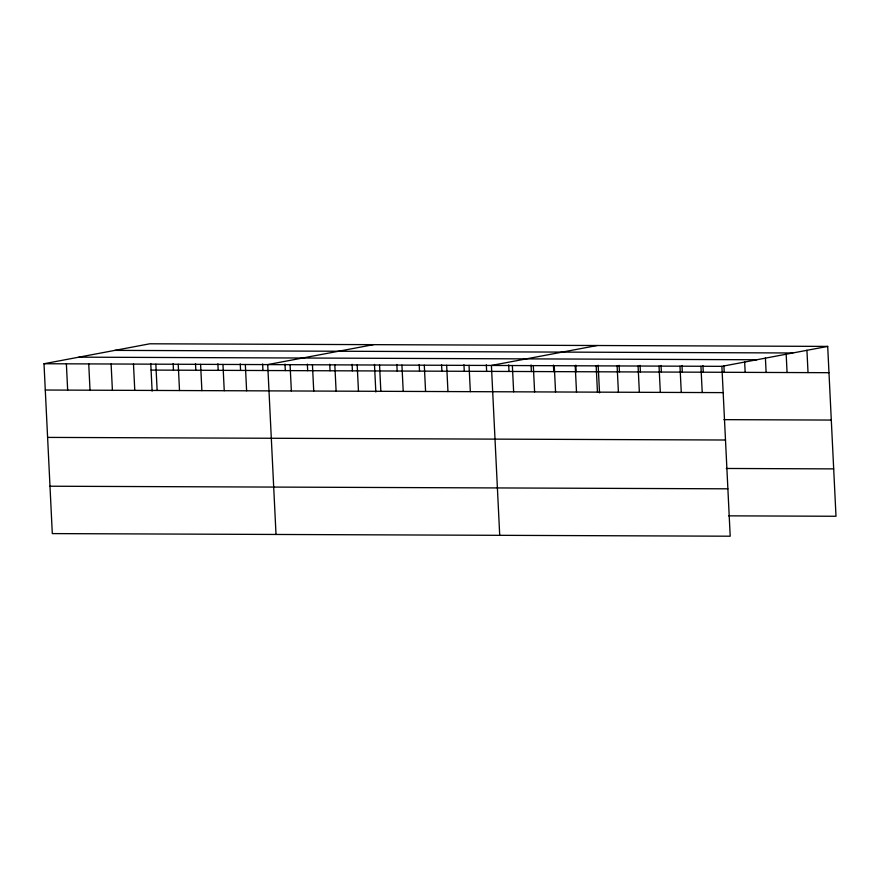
<?xml version="1.0" encoding="UTF-8"?>
<svg xmlns="http://www.w3.org/2000/svg" width="880" height="880" viewBox="0 0 880 880"><rect width="100%" height="100%" fill="white"/><g stroke="black" fill="none" stroke-linecap="round" stroke-linejoin="round"><path stroke-width="1.32" d="M827.695 346.401L721.886 366.344L730.202 536.206L52.305 533.599L44 363.737L149.798 343.794L827.695 346.401L836 516.263L728.618 515.845M373.505 344.652L267.707 364.595L276.012 534.457M597.212 345.51L491.403 365.453L499.719 535.315M114.884 350.383L792.781 352.979M78.914 357.159L756.8 359.755M44 363.737L721.886 366.344M151.085 370.084L828.982 372.691M45.287 390.027L723.173 392.623M723.91 419.65L831.292 420.068M47.608 437.404L725.494 440.011M726.297 468.468L833.679 468.886M49.995 486.222L727.881 488.818M806.927 350.262L808.027 372.603M786.17 354.123L787.072 372.526M765.413 357.984L766.117 372.449M744.656 361.845L745.162 372.361M723.888 365.717L724.218 372.284M702.944 365.629L703.263 372.207M700.942 366.256L702.218 392.546M681.989 365.552L682.308 372.119M679.987 366.179L681.274 392.469M661.034 365.475L661.353 372.042M659.032 366.102L660.319 392.392M640.079 365.387L640.398 371.965M638.077 366.014L639.364 392.304M619.124 365.31L619.443 371.888M617.122 365.937L618.409 392.227M598.169 365.233L599.522 392.865M596.178 365.86L597.454 392.15M575.806 365.145L576.125 371.712M575.223 365.783L576.51 392.062M554.268 365.695L555.555 391.985M553.432 365.057L553.751 371.635M533.313 365.618L534.6 391.908M531.058 364.969L531.388 371.547M512.358 365.541L513.645 391.82M508.695 364.892L509.014 371.459M486.321 364.804L486.64 371.371M469.04 365.365L470.327 391.655M463.947 364.716L464.277 371.283M446.666 365.288L447.953 391.578M441.584 364.628L441.903 371.206M424.292 365.2L425.579 391.49M419.21 364.54L419.529 371.118M401.929 365.112L403.216 391.402M396.836 364.463L397.166 371.03M379.555 365.024L380.842 391.314M374.473 364.375L375.826 391.996M357.181 364.936L358.468 391.226M352.099 364.287L352.418 370.854M334.818 364.859L336.105 391.138M329.725 364.199L330.055 370.777M312.444 364.771L313.731 391.061M307.362 364.111L307.681 370.689M290.07 364.683L291.357 390.973M284.988 364.034L285.307 370.601M262.614 363.946L262.944 370.513M245.333 364.507L246.62 390.797M240.251 363.858L240.57 370.425M222.959 364.43L224.246 390.709M217.877 363.77L218.196 370.348M200.596 364.342L201.883 390.632M195.503 363.682L195.833 370.26M178.222 364.254L179.509 390.544M173.14 363.594L173.459 370.172M155.848 364.166L157.135 390.456M150.766 363.517L152.119 391.138M133.485 364.078L134.772 390.368M111.111 364.001L112.398 390.28M88.737 363.913L90.024 390.203M66.374 363.825L67.661 390.115"/></g></svg>
